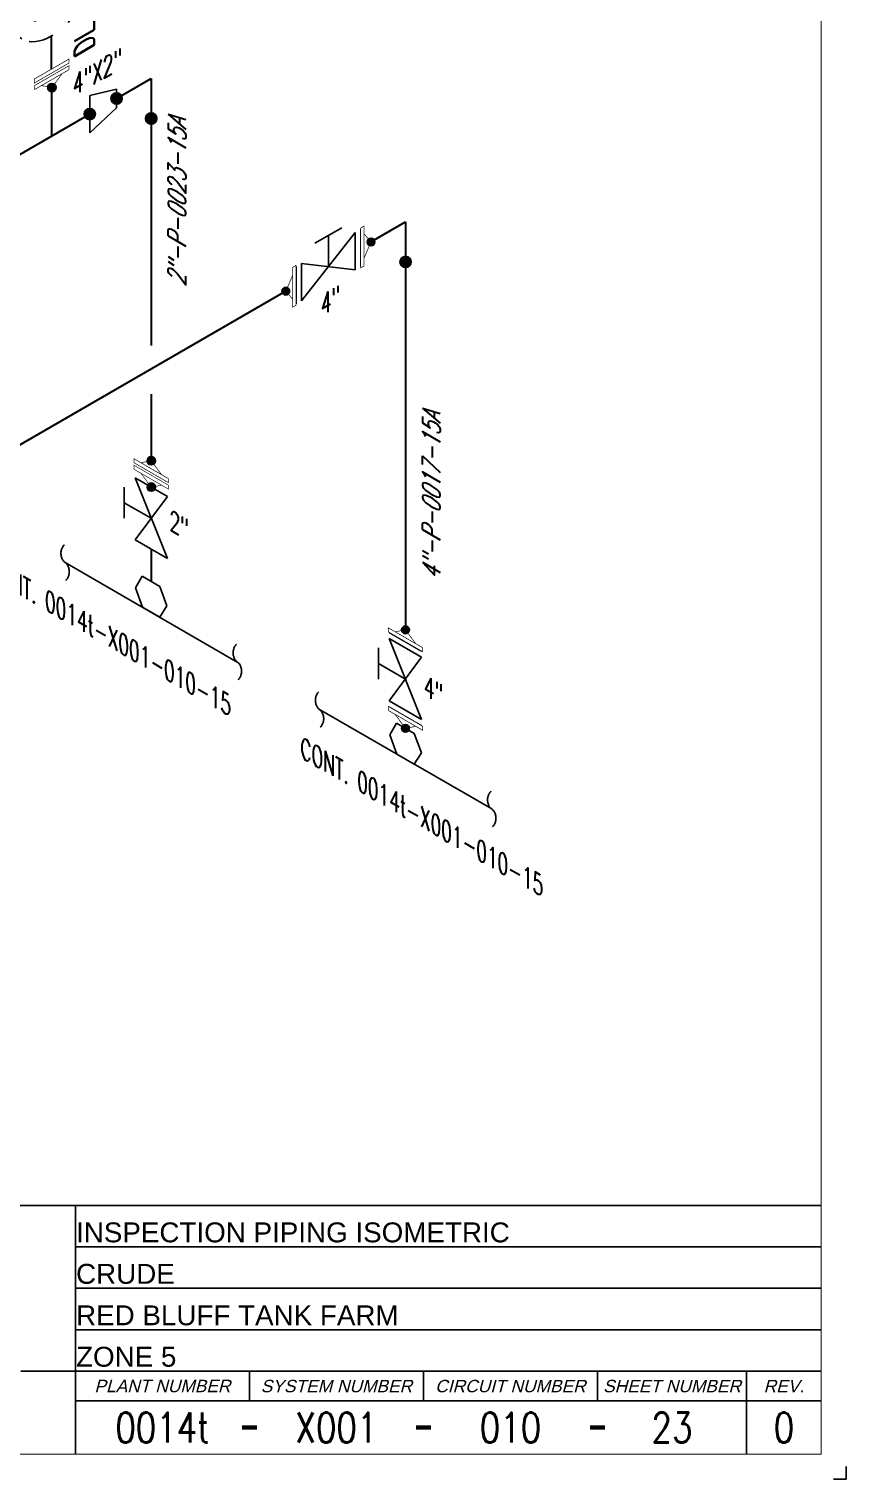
# Model space of a CAD drawing. Header units: inches. Extents: x 0 to 17.2, y 0 to 11.2.
# Drawn here: x 13.14 to 17.25, y 0 to 7.29 of the extents above; entities that cross this region are included whole.
import ezdxf
from ezdxf.enums import TextEntityAlignment as Align

# ---------------------------------------------------------------- set-up
doc = ezdxf.new("R2010")
doc.units = ezdxf.units.IN
doc.header["$MEASUREMENT"] = 0
doc.linetypes.add('HIDDEN2', pattern=[0.1875, 0.125, -0.0625])
for name, color, linetype in [('3', 1, 'Continuous'), ('BORDER', 3, 'Continuous'), ('BORDERTEXT', 7, 'Continuous'), ('COMP', 1, 'Continuous'), ('Continuation', 7, 'Continuous'), ('DL', 20, 'Continuous'), ('FITTINGS', 4, 'Continuous'), ('PIPE-ANNO', 150, 'HIDDEN2'), ('TEXT', 7, 'Continuous'), ('UNAS.PIPE', 251, 'Continuous'), ('WELD POINTS', 41, 'Continuous'), ('Welds', 7, 'Continuous')]:
    doc.layers.add(name, color=color, linetype=linetype)
doc.layers.add('PIPE', color=7, linetype='Continuous', lineweight=30)
doc.styles.add('FEASStandard', font='arial.ttf')
doc.styles.add('ISO30', font='simplex.shx', dxfattribs={"width": 0.85, "oblique": 30, "height": 0.075})
doc.styles.add('PART_Standard', font='romans', dxfattribs={"width": 0.8, "height": 0.09})
doc.styles.add('Richmond', font='arial.ttf')
doc.styles.get("Standard").update_dxf_attribs({"font": 'arial.ttf'})

# ---------------------------------------------------------------- blocks, each defined once
blk = doc.blocks.new('Border')
at = {"layer": 'BORDER'}
for p, q in [((13.5, 1.2917), (17.25, 1.2917)), ((13.5, 1.0833), (17.25, 1.0833)), ((13.5, 0.875), (17.25, 0.875)), ((14.375, 0.6667), (14.375, 0.5173)), ((15.25, 0.6667), (15.25, 0.5173)), ((16.125, 0.6667), (16.125, 0.5173)), ((16.875, 0.6667), (16.875, 0.25)), ((13.5, 0.5173), (17.25, 0.5173))]:
    blk.add_line(p, q, dxfattribs=at)
at = {"layer": 'BORDER', "const_width": 0.005}
blk.add_lwpolyline([(0.25, 0.25), (17.25, 0.25), (17.25, 11.25), (0.25, 11.25)], close=True, dxfattribs=at)
at = {"layer": 'BORDER', "const_width": 0.00833}
for points in [[(17.25, 1.5), (0.25, 1.5)], [(13.5, 0.25), (13.5, 1.5)], [(13.225, 0.6667), (17.25, 0.6667)]]:
    blk.add_lwpolyline(points, dxfattribs=at)
at = {"layer": 'BORDERTEXT'}
blk.add_line((16.113, 0.3836), (16.125, 0.3836), dxfattribs=at)
at = {"layer": 'BORDERTEXT', "const_width": 0.0208}
for points in [[(14.3375, 0.3836), (14.4125, 0.3836)], [(15.2125, 0.3836), (15.2875, 0.3836)], [(16.0875, 0.3836), (16.1625, 0.3836)]]:
    blk.add_lwpolyline(points, dxfattribs=at)
at = {"layer": 'BORDERTEXT', "style": 'FEASStandard', "oblique": 15}
for s, p in [('PLANT NUMBER', (13.9375, 0.592)), ('SYSTEM NUMBER', (14.8125, 0.592)), ('CIRCUIT NUMBER', (15.6875, 0.592)), ('SHEET NUMBER', (16.5, 0.592)), ('REV.', (17.0625, 0.592))]:
    blk.add_text(s, height=0.0625, dxfattribs=at).set_placement(p, align=Align.MIDDLE)
blk = doc.blocks.new('BORDER TEXT')
at = {"layer": 'BORDERTEXT'}
for tag, p, height, style in [('API_PIPE_CLASS', (5.4645, 1.2542), 0.08, 'Richmond'), ('MATERIAL1', (12.263, 1.2111), 0.08, 'Richmond'), ('CVX_PIPE_SPEC', (5.4619, 1.0932), 0.08, 'Richmond'), ('P&ID_#1', (0.25, 1.0831), 0.0625, 'FEASStandard'), ('LINE_#1', (1.4866, 1.0831), 0.0625, 'FEASStandard'), ('MATERIAL2', (12.263, 1.0395), 0.08, 'Richmond'), ('P&ID_#2', (0.25, 0.9224), 0.0625, 'FEASStandard'), ('LINE_#2', (1.4866, 0.9224), 0.0625, 'FEASStandard'), ('OP_TEMP', (5.1687, 0.9325), 0.08, 'Richmond'), ('MATERIAL3', (12.263, 0.868), 0.08, 'Richmond'), ('P&ID_#3', (0.25, 0.7617), 0.0625, 'FEASStandard'), ('LINE_#3', (1.4866, 0.7617), 0.0625, 'FEASStandard'), ('FROM', (5.0146, 0.7718), 0.08, 'Richmond'), ('MATERIAL4', (12.263, 0.6965), 0.08, 'Richmond'), ('P&ID_#4', (0.25, 0.601), 0.0625, 'FEASStandard'), ('LINE_#4', (1.4866, 0.601), 0.0625, 'FEASStandard'), ('TO', (4.8543, 0.6112), 0.08, 'Richmond'), ('MATERIAL5', (12.263, 0.5249), 0.08, 'Richmond'), ('MISC', (4.9789, 0.4506), 0.08, 'Richmond'), ('P&ID_#5', (0.25, 0.4403), 0.0625, 'FEASStandard'), ('LINE_#5', (1.4866, 0.4403), 0.0625, 'FEASStandard'), ('INSULATION', (12.9278, 0.4142), 0.0625, 'FEASStandard'), ('P&ID_#6', (0.25, 0.2796), 0.0625, 'FEASStandard'), ('LINE_#6', (1.4866, 0.2796), 0.0625, 'FEASStandard'), ('PWHT', (12.9278, 0.2806), 0.0625, 'FEASStandard')]:
    blk.add_attdef(tag, p, '', height=height, dxfattribs=dict(at, style=style))
at = {"layer": 'BORDERTEXT', "style": 'FEASStandard'}
for tag, p in [('DR.BY', (11.075, 0.5625)), ('DR.BY_DATE', (11.95, 0.5625)), ('CHK_BY', (11.075, 0.3542)), ('CHK._BY_DATE', (11.95, 0.3542))]:
    blk.add_attdef(tag, text='', height=0.1, dxfattribs=at).set_placement(p, align=Align.MIDDLE_CENTER)
at = {"layer": 'BORDERTEXT', "style": 'PART_Standard', "width": 0.8}
for tag, p in [('PLANT_NUMBER', (13.9375, 0.3836)), ('SYSTEM_NUMBER', (14.8125, 0.3836)), ('CIRCUIT_NUMBER', (15.6875, 0.3836)), ('SHEET_NUMBER', (16.5, 0.3836)), ('REVISION', (17.0625, 0.3836))]:
    blk.add_attdef(tag, text='', height=0.15, dxfattribs=at).set_placement(p, align=Align.MIDDLE_CENTER)
blk = doc.blocks.new('Plant Info')
at = {"layer": 'BORDERTEXT', "style": 'FEASStandard'}
for tag, p in [('DWG_TYPE', (-0.6333, -0.0756)), ('SYSTEM_NAME', (-0.6333, -0.284)), ('PLANT_NAME', (-0.6333, -0.4923)), ('ZONE', (-0.6333, -0.7006))]:
    blk.add_attdef(tag, p, '', height=0.1, dxfattribs=at)
blk = doc.blocks.new('1_BREAK-PIPE_PIPE_00')
at = {"color": 0, "linetype": 'ByBlock', "lineweight": -2}
for centre, major_axis in [((-0.03, 0.092), (0, -0.101)), ((0.03, -0.092), (0, 0.101))]:
    blk.add_ellipse(centre, major_axis=major_axis, ratio=0.711978, start_param=0.427466, end_param=3.141593, dxfattribs=at)
blk = doc.blocks.new('1_Tilde_00')
at = {"layer": 'PIPE-ANNO', "xscale": -0.5000000000000001, "yscale": 0.5, "zscale": 0.5}
blk.add_blockref('1_BREAK-PIPE_PIPE_00', (0, 0), dxfattribs=at)
blk = doc.blocks.new('*U106')
blk.add_wipeout([(-0.0436, 0.0252), (-0.079, 0.1231), (-0.0454, 0.1812), (0.0436, 0.1298), (0.079, 0.0319), (0.0436, -0.0252)])
at = {"layer": 'FITTINGS', "linetype": 'Continuous'}
for p, q in [((-0.079, 0.1231), (-0.0454, 0.1812)), ((0.0436, 0.1298), (-0.0454, 0.1812)), ((-0.0436, 0.0252), (-0.079, 0.1231)), ((0.079, 0.0319), (0.0436, 0.1298)), ((0.0436, -0.0252), (-0.0436, 0.0252)), ((0.079, 0.0319), (0.0436, -0.0252))]:
    blk.add_line(p, q, dxfattribs=at)
blk = doc.blocks.new('3_VALVE_FLANGE_GATE_30')
at = {"color": 0, "linetype": 'ByBlock', "lineweight": -2}
blk.add_wipeout([(-0.1624, -0.1875), (-0.1353, -0.1719), (0, 0), (0.1353, -0.0156), (0.1624, 0), (0.1624, 0.1875), (0.1353, 0.1719), (0, 0), (-0.1353, 0.0156), (-0.1624, 0)], dxfattribs=at)
for p, q in [((0.1353, 0.1719), (-0.1353, -0.1719)), ((0.0677, 0.1953), (-0.0677, 0.1172)), ((0, 0), (0, 0.1563)), ((0.1353, 0.1719), (0.1353, -0.0156)), ((0.1624, 0.1875), (0.1624, 0)), ((-0.1624, 0), (-0.1624, -0.1875)), ((-0.1353, 0.0156), (-0.1353, -0.1719)), ((0.1353, -0.0156), (-0.1353, 0.0156))]:
    blk.add_line(p, q, dxfattribs=at)
blk = doc.blocks.new('AM9A04')
at = {"linetype": 'Continuous', "const_width": 0.01}
blk.add_lwpolyline([(0, -0.289), (0, 0.289), (-0.05, 0.318), (-0.05, -0.26)], close=True, dxfattribs=at)
at = {"const_width": 0.01}
blk.add_lwpolyline([(-0.05, -0.144), (-0.15, 0.087), (-0.05, 0.202)], dxfattribs=at)
blk = doc.blocks.new('A09')
at = {"layer": 'Welds'}
h = blk.add_hatch(color=256, dxfattribs=at)
h.dxf.hatch_style = 1
h.paths.add_polyline_path([(-0.03, 0, 1), (0.03, 0, 1)])
blk.add_circle((0, 0), 0.03, dxfattribs=at)
blk = doc.blocks.new('*U89')
blk.add_wipeout([(0.052, -0.03), (0.0173, -0.07), (0.0173, -0.1101), (0, -0.1001), (0, 0.1001), (0.0173, 0.0901), (0.0173, 0.05)]).dxf.layer = 'COMP'
at = {"layer": '3', "xscale": 0.65, "yscale": 0.65, "zscale": 0.65}
blk.add_blockref('A09', (0.052, -0.03), dxfattribs=at)
at = {"layer": 'COMP', "xscale": 0.3466300616258731, "yscale": 0.3466300616258731, "zscale": 0.3466300616258731, "rotation": 180}
blk.add_blockref('AM9A04', (0, 0), dxfattribs=at)
blk = doc.blocks.new('1_Text_30')
at = {"layer": 'TEXT', "style": 'PART_Standard', "oblique": 30, "width": 0.8}
blk.add_attdef('TEXT', (0, 0), '', height=0.09, rotation=30, dxfattribs=at)
blk = doc.blocks.new('1_Text_330')
at = {"layer": 'TEXT', "style": 'PART_Standard', "oblique": 330, "width": 0.8}
blk.add_attdef('3/4"', (0, 0), '', height=0.09, rotation=330, dxfattribs=at)
blk = doc.blocks.new('*U93')
blk.add_wipeout([(-0.0234, 0.1133), (-0.0234, 0.0732), (-0.0581, 0.0332), (-0.0234, -0.0469), (-0.0234, -0.0869), (0.0222, -0.1133), (0.0222, -0.0732), (0.0569, -0.0332), (0.0222, 0.0469), (0.0222, 0.0869)])
at = {"linetype": 'Continuous', "const_width": 0.003}
blk.add_lwpolyline([(0.0049, -0.1032), (0.0222, -0.1133), (0.0222, 0.0869), (0.0049, 0.0969)], close=True, dxfattribs=at)
at = {"const_width": 0.003}
blk.add_lwpolyline([(0.0222, 0.0469), (0.0569, -0.0332), (0.0222, -0.0732)], dxfattribs=at)
at = {"xscale": 0.3466300616258731, "yscale": 0.3466300616258731, "zscale": 0.3466300616258731}
blk.add_blockref('AM9A04', (-0.0061, 0.0032), dxfattribs=at)
at = {"layer": 'Welds', "xscale": 0.7, "yscale": 0.7, "zscale": 0.7}
for p in [(-0.0581, 0.0332), (0.0569, -0.0332)]:
    blk.add_blockref('A09', p, dxfattribs=at)
blk = doc.blocks.new('3_VALVE_THREAD_GATE_30')
at = {"color": 0, "linetype": 'ByBlock', "lineweight": -2}
blk.add_wipeout([(-0.1353, -0.1719), (0, 0), (0.1353, -0.0156), (0.1353, 0.1719), (0, 0), (-0.1353, 0.0156)], dxfattribs=at)
for p, q in [((0.1353, 0.1719), (-0.1353, -0.1719)), ((-0.0677, 0.1172), (0.0677, 0.1953)), ((0, 0), (0, 0.1562)), ((0.1353, 0.1719), (0.1353, -0.0156)), ((-0.1353, 0.0156), (-0.1353, -0.1719)), ((0.1353, -0.0156), (-0.1353, 0.0156))]:
    blk.add_line(p, q, dxfattribs=at)
blk = doc.blocks.new('2_REDUCER_THREAD_CONCENTRIC_30')
at = {"color": 0, "linetype": 'ByBlock', "lineweight": -2}
blk.add_wipeout([(0.0677, 0.0859), (-0.0677, 0.0547), (-0.0677, -0.1328), (0.0677, -0.0078)], dxfattribs=at)
for p, q in [((0.0677, 0.0859), (-0.0677, 0.0547)), ((0.0677, -0.0078), (0.0677, 0.0859)), ((-0.0677, -0.1328), (-0.0677, 0.0547)), ((0.0677, -0.0078), (-0.0677, -0.1328))]:
    blk.add_line(p, q, dxfattribs=at)
blk = doc.blocks.new('DL_Vert_330')
at = {"layer": 'DL', "style": 'ISO30', "oblique": 330, "width": 0.85}
blk.add_text('DL', height=0.1, rotation=90, dxfattribs=at).set_placement((0, 0))
blk = doc.blocks.new('1_ID-BUBBLE_INSTRUMENT_30')
at = {"color": 0, "linetype": 'ByBlock', "lineweight": -2}
blk.add_ellipse((0, 0), major_axis=(-0.1502, -0.2601), ratio=0.57735, dxfattribs=at)
at = {"color": 0, "linetype": 'ByBlock', "lineweight": -2, "oblique": 30}
for tag, p in [('INST.TYPE', (-0.0187, 0.067)), ('NUM', (-0.0187, -0.0943))]:
    blk.add_attdef(tag, text='', height=0.075, rotation=30, dxfattribs=at).set_placement(p, align=Align.MIDDLE_CENTER)
blk = doc.blocks.new('2_WELD_SINGLE_00')
at = {"linetype": 'ByBlock', "lineweight": -2}
h = blk.add_hatch(color=0, dxfattribs=at)
edge = h.paths.add_edge_path()
edge.add_arc((0, 0), 0.0286, 0, 360)
at = {"color": 0, "linetype": 'ByBlock', "lineweight": -2}
blk.add_circle((0, 0), 0.0286, dxfattribs=at)
blk = doc.blocks.new('2_ELBOW_WELD_330')
at = {"linetype": 'ByBlock', "lineweight": -2}
h = blk.add_hatch(color=0, dxfattribs=at)
edge = h.paths.add_edge_path()
edge.add_arc((0.174, -0.1004), 0.0286, 0, 360)
h = blk.add_hatch(color=0, dxfattribs=at)
edge = h.paths.add_edge_path()
edge.add_arc((0, -0.2009), 0.0286, 0, 360)
at = {"color": 0, "linetype": 'ByBlock', "lineweight": -2}
for centre in [(0.174, -0.1004), (0, -0.2009)]:
    blk.add_circle(centre, 0.0286, dxfattribs=at)
blk = doc.blocks.new('1_Cont_330')
at = {"layer": 'Continuation', "style": 'PART_Standard', "oblique": 330, "width": 0.8}
blk.add_attdef('CONT.', (0, 0), '', height=0.09, rotation=330, dxfattribs=at)

msp = doc.modelspace()

# ---------------------------------------------------------------- linework, layer by layer
for p, q in [((17.1875, 0), (17.25, 0)), ((17.25, 0), (17.25, 0.0625))]:
    msp.add_line(p, q)
at = {"layer": 'COMP', "linetype": 'Continuous', "const_width": 0.00347}
msp.add_lwpolyline([(13.3421, 7.1156), (13.1687, 7.0155), (13.1687, 7.0356), (13.3421, 7.1356)], close=True, dxfattribs=at)
at = {"layer": 'PIPE', "linetype": 'Continuous'}
msp.add_line((13.2554, 7.0856), (13.2554, 7.2524), dxfattribs=at)
at = {"layer": 'PIPE'}
for p, q in [((10.9556, 5.4211), (13.7563, 7.0381)), ((13.7563, 7.0381), (13.7563, 5.6969)), ((13.2566, 6.7496), (13.2566, 6.9929)), ((11.7363, 4.4123), (15.0356, 6.3172)), ((15.0356, 6.3172), (15.0356, 3.6172)), ((13.7563, 5.452), (13.7563, 4.3558))]:
    msp.add_line(p, q, dxfattribs=at)
at = {"layer": 'UNAS.PIPE'}
for p, q in [((13.3233, 4.6058), (14.1893, 4.1058)), ((14.6026, 3.8672), (15.4686, 3.3672))]:
    msp.add_line(p, q, dxfattribs=at)

# ---------------------------------------------------------------- block references
at = {"layer": 'BORDER'}
msp.add_blockref('Border', (-0.125, -0.125), dxfattribs=at)
at = {"layer": 'BORDERTEXT'}
msp.add_blockref('Plant Info', (14.0116, 1.265), dxfattribs=at).add_auto_attribs({'DWG_TYPE': 'INSPECTION PIPING ISOMETRIC', 'SYSTEM_NAME': 'CRUDE', 'PLANT_NAME': 'RED BLUFF TANK FARM', 'ZONE': 'ZONE 5'})
ref = msp.add_blockref('BORDER TEXT', (-0.125, -0.125), dxfattribs=at)
ref.add_attrib('REVISION', '0', dxfattribs={"height": 0.15, "style": 'PART_Standard', "width": 0.8}).set_placement((16.9375, 0.2586), align=Align.MIDDLE_CENTER)
ref.add_attrib('SHEET_NUMBER', '23', dxfattribs={"height": 0.15, "style": 'PART_Standard', "width": 0.8}).set_placement((16.375, 0.2586), align=Align.MIDDLE_CENTER)
ref.add_attrib('CIRCUIT_NUMBER', '010', dxfattribs={"height": 0.15, "style": 'PART_Standard', "width": 0.8}).set_placement((15.5625, 0.2586), align=Align.MIDDLE_CENTER)
ref.add_attrib('SYSTEM_NUMBER', 'X001', dxfattribs={"height": 0.15, "style": 'PART_Standard', "width": 0.8}).set_placement((14.6875, 0.2586), align=Align.MIDDLE_CENTER)
ref.add_attrib('PLANT_NUMBER', '0014t', dxfattribs={"height": 0.15, "style": 'PART_Standard', "width": 0.8}).set_placement((13.8125, 0.2586), align=Align.MIDDLE_CENTER)
at = {"layer": 'COMP', "xscale": 0.3466300616258732, "yscale": 0.3466300616258732, "zscale": 0.3466300616258732, "rotation": 120}
msp.add_blockref('AM9A04', (13.2566, 7.0529), dxfattribs=at)
at = {"layer": 'DL'}
msp.add_blockref('DL_Vert_330', (13.4702, 7.1922), dxfattribs=at)
at = {"layer": 'PIPE-ANNO'}
msp.add_blockref('1_ID-BUBBLE_INSTRUMENT_30', (13.2554, 7.4976), dxfattribs=at).add_auto_attribs({'INST.TYPE': 'TI', 'NUM': '0624'})
for p in [(13.3233, 4.6058), (14.1893, 4.1058), (14.6026, 3.8672), (15.4686, 3.3672)]:
    msp.add_blockref('1_Tilde_00', p, dxfattribs=at)
at = {"layer": 'TEXT', "rotation": 60.00000000000001}
for p, values in [((13.9307, 5.9923), {'TEXT': '2"-P-0023-15A'}), ((15.21, 4.5157), {'TEXT': '4"-P-0017-15A'})]:
    msp.add_blockref('1_Text_30', p, dxfattribs=at).add_auto_attribs(values)
at = {"layer": 'TEXT'}
msp.add_blockref('1_Text_330', (13.8485, 4.7707), dxfattribs=at).add_auto_attribs({'3/4"': '2"'})
at = {"layer": 'WELD POINTS'}
msp.add_blockref('2_WELD_SINGLE_00', (15.0356, 6.1163), dxfattribs=at)
at = {"layer": 'Welds', "xscale": 0.7, "yscale": 0.7, "zscale": 0.7, "rotation": 180}
msp.add_blockref('A09', (13.2566, 6.9929), dxfattribs=at)

# ---------------------------------------------------------------- next in the draw order: block references
at = {"layer": 'FITTINGS'}
for name, p in [('2_REDUCER_THREAD_CONCENTRIC_30', (13.5147, 6.8986)), ('3_VALVE_FLANGE_GATE_30', (14.6473, 6.093))]:
    msp.add_blockref(name, p, dxfattribs=at)
at = {"layer": 'FITTINGS', "rotation": 59.99999999999999}
msp.add_blockref('3_VALVE_THREAD_GATE_30', (13.7563, 4.8284), dxfattribs=at)
at = {"layer": 'PIPE'}
for p in [(13.7563, 4.3558), (15.0356, 3.6172)]:
    msp.add_blockref('*U106', p, dxfattribs=at)

# ---------------------------------------------------------------- next in the draw order: block references
at = {"layer": 'COMP', "ltscale": 0.65, "xscale": -1, "rotation": 180}
msp.add_blockref('*U89', (14.8096, 6.1867), dxfattribs=at)
at = {"layer": 'COMP', "ltscale": 0.65, "xscale": -1}
msp.add_blockref('*U89', (14.4849, 5.9992), dxfattribs=at)
at = {"layer": 'COMP', "xscale": -1, "rotation": 60.00000000000027}
msp.add_blockref('*U93', (13.756, 5.0505), dxfattribs=at)
at = {"layer": 'Continuation'}
msp.add_blockref('1_Cont_330', (12.9362, 4.535), dxfattribs=at).add_auto_attribs({'CONT.': 'CONT. 0014t-X001-010-15'})
at = {"layer": 'FITTINGS', "rotation": 59.99999999999999}
msp.add_blockref('3_VALVE_FLANGE_GATE_30', (15.0347, 4.0202), dxfattribs=at)
at = {"layer": 'TEXT'}
for p, values in [((13.3627, 6.9488), {'TEXT': '4"X2"'}), ((14.6093, 5.8436), {'TEXT': '4"'})]:
    msp.add_blockref('1_Text_30', p, dxfattribs=at).add_auto_attribs(values)
at = {"layer": 'WELD POINTS', "xscale": -1}
msp.add_blockref('2_ELBOW_WELD_330', (13.7563, 7.0381), dxfattribs=at)
at = {"layer": 'WELD POINTS'}
msp.add_blockref('2_WELD_SINGLE_00', (13.447, 6.8595), dxfattribs=at)

# ---------------------------------------------------------------- next in the draw order: block references
at = {"layer": 'COMP', "ltscale": 0.65, "xscale": -1}
for p, rotation in [((15.0347, 4.2077), 239.9999999999998), ((15.0347, 3.8327), 59.99999999999987)]:
    msp.add_blockref('*U89', p, dxfattribs=dict(at, rotation=rotation))

# ---------------------------------------------------------------- next in the draw order: block references
at = {"layer": 'Continuation'}
msp.add_blockref('1_Cont_330', (14.5062, 3.6286), dxfattribs=at).add_auto_attribs({'CONT.': 'CONT. 0014t-X001-010-15'})
at = {"layer": 'TEXT'}
msp.add_blockref('1_Text_330', (15.1278, 3.9401), dxfattribs=at).add_auto_attribs({'3/4"': '4"'})

doc.saveas('drawing.dxf')
